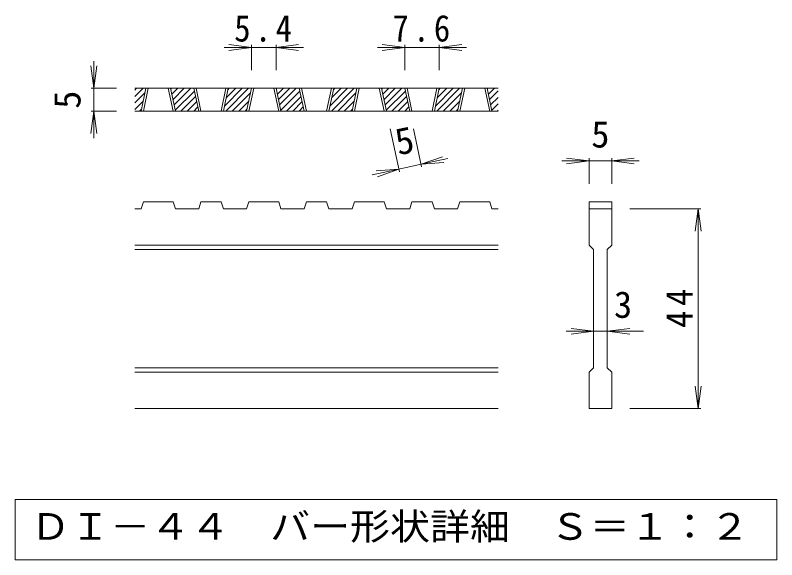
# Model space of a CAD drawing. Units: millimetres on the paper, enlarged 5 times, with parts at other scales. Extents: x -1338 to 1340, y -985 to 867.
# Drawn here: x -1337.5 to -918.3, y -837.5 to -537.8 of the extents above; entities that cross this region are included whole.
import ezdxf
from ezdxf.enums import TextEntityAlignment as Align

# ---------------------------------------------------------------- set-up
doc = ezdxf.new("R2010")
doc.units = ezdxf.units.MM
doc.header["$LTSCALE"] = 5
doc.layers.add('D-0', color=3, linetype='Continuous', lineweight=9)
doc.layers.add('D-4', color=7, linetype='Continuous', lineweight=9)
doc.styles.add('ＭＳ ゴシック', font='')
doc.styles.get('ＭＳ ゴシック').set_extended_font_data('MS Gothic')

msp = doc.modelspace()

# ---------------------------------------------------------------- linework, layer by layer
at = {"layer": 'D-0'}
for p, q in [((-1271.673, -582.558), (-1267.14, -578.024)), ((-1271.673, -579.022), (-1270.675, -578.024)), ((-1071.673, -578.024), (-1271.673, -578.024)), ((-1268.234, -590.524), (-1265.559, -578.024)), ((-1266.984, -590.524), (-1264.309, -578.024)), ((-1253.234, -578.024), (-1250.559, -590.524)), ((-1251.984, -578.024), (-1249.309, -590.524)), ((-1251.899, -578.423), (-1251.5, -578.024)), ((-1251.276, -581.336), (-1247.964, -578.024)), ((-1250.653, -584.248), (-1244.429, -578.024)), ((-1250.029, -587.16), (-1240.893, -578.024)), ((-1236.526, -590.524), (-1239.201, -578.024)), ((-1235.276, -590.524), (-1237.951, -578.024)), ((-1221.526, -578.024), (-1224.201, -590.524)), ((-1220.276, -578.024), (-1222.951, -590.524)), ((-1222.364, -587.779), (-1212.609, -578.024)), ((-1221.574, -590.524), (-1209.074, -578.024)), ((-1221.401, -583.281), (-1216.145, -578.024)), ((-1220.439, -578.783), (-1219.68, -578.024)), ((-1210.168, -590.524), (-1207.493, -578.024)), ((-1208.918, -590.524), (-1206.243, -578.024)), ((-1195.168, -578.024), (-1192.493, -590.524)), ((-1193.918, -578.024), (-1191.243, -590.524)), ((-1193.833, -578.423), (-1193.434, -578.024)), ((-1193.21, -581.336), (-1189.898, -578.024)), ((-1192.587, -584.248), (-1186.363, -578.024)), ((-1191.963, -587.16), (-1182.827, -578.024)), ((-1178.46, -590.524), (-1181.135, -578.024)), ((-1177.21, -590.524), (-1179.885, -578.024)), ((-1163.46, -578.024), (-1166.135, -590.524)), ((-1162.21, -578.024), (-1164.885, -590.524)), ((-1164.298, -587.779), (-1154.543, -578.024)), ((-1163.508, -590.524), (-1151.008, -578.024)), ((-1163.335, -583.281), (-1158.079, -578.024)), ((-1162.373, -578.783), (-1161.614, -578.024)), ((-1152.102, -590.524), (-1149.427, -578.024)), ((-1150.852, -590.524), (-1148.177, -578.024)), ((-1137.102, -578.024), (-1134.427, -590.524)), ((-1135.852, -578.024), (-1133.177, -590.524)), ((-1135.767, -578.423), (-1135.368, -578.024)), ((-1135.144, -581.336), (-1131.832, -578.024)), ((-1134.521, -584.248), (-1128.297, -578.024)), ((-1133.897, -587.16), (-1124.761, -578.024)), ((-1120.394, -590.524), (-1123.069, -578.024)), ((-1119.144, -590.524), (-1121.819, -578.024)), ((-1105.394, -578.024), (-1108.069, -590.524)), ((-1104.144, -578.024), (-1106.819, -590.524)), ((-1106.232, -587.779), (-1096.477, -578.024)), ((-1105.442, -590.524), (-1092.941, -578.024)), ((-1105.269, -583.281), (-1100.013, -578.024)), ((-1104.307, -578.783), (-1103.548, -578.024)), ((-1094.036, -590.524), (-1091.361, -578.024)), ((-1092.786, -590.524), (-1090.111, -578.024)), ((-1079.036, -578.024), (-1076.361, -590.524)), ((-1077.786, -578.024), (-1075.111, -590.524)), ((-1077.701, -578.423), (-1077.302, -578.024)), ((-1077.078, -581.336), (-1073.766, -578.024)), ((-1271.673, -586.093), (-1266.092, -580.512)), ((-1249.406, -590.073), (-1238.876, -579.543)), ((-1246.322, -590.524), (-1238.253, -582.455)), ((-1218.038, -590.524), (-1208.026, -580.512)), ((-1191.34, -590.073), (-1180.81, -579.543)), ((-1188.256, -590.524), (-1180.187, -582.455)), ((-1159.972, -590.524), (-1149.96, -580.512)), ((-1133.274, -590.073), (-1122.744, -579.543)), ((-1130.19, -590.524), (-1122.121, -582.455)), ((-1101.906, -590.524), (-1091.894, -580.512)), ((-1076.454, -584.248), (-1071.673, -579.466)), ((-1271.673, -589.629), (-1267.054, -585.01)), ((-1242.787, -590.524), (-1237.63, -585.368)), ((-1214.503, -590.524), (-1208.988, -585.01)), ((-1184.721, -590.524), (-1179.564, -585.368)), ((-1156.437, -590.524), (-1150.922, -585.01)), ((-1126.655, -590.524), (-1121.498, -585.368)), ((-1098.371, -590.524), (-1092.856, -585.01)), ((-1075.831, -587.16), (-1071.673, -583.002)), ((-1075.208, -590.073), (-1071.673, -586.537)), ((-1071.673, -590.524), (-1271.673, -590.524)), ((-1269.033, -590.524), (-1268.017, -589.508)), ((-1239.251, -590.524), (-1237.007, -588.28)), ((-1210.967, -590.524), (-1209.951, -589.508)), ((-1181.185, -590.524), (-1178.941, -588.28)), ((-1152.901, -590.524), (-1151.885, -589.508)), ((-1123.119, -590.524), (-1120.875, -588.28)), ((-1094.835, -590.524), (-1093.819, -589.508)), ((-1072.124, -590.524), (-1071.673, -590.073)), ((-1268.234, -644.274), (-1266.984, -640.524)), ((-1250.559, -640.524), (-1266.984, -640.524)), ((-1250.559, -640.524), (-1249.309, -644.274)), ((-1236.526, -644.274), (-1235.276, -640.524)), ((-1224.201, -640.524), (-1235.276, -640.524)), ((-1224.201, -640.524), (-1222.951, -644.274)), ((-1210.168, -644.274), (-1208.918, -640.524)), ((-1192.493, -640.524), (-1208.918, -640.524)), ((-1191.243, -644.274), (-1192.493, -640.524)), ((-1178.46, -644.274), (-1177.21, -640.524)), ((-1166.135, -640.524), (-1177.21, -640.524)), ((-1166.135, -640.524), (-1164.885, -644.274)), ((-1152.102, -644.274), (-1150.852, -640.524)), ((-1150.852, -640.524), (-1134.427, -640.524)), ((-1133.177, -644.274), (-1134.427, -640.524)), ((-1120.394, -644.274), (-1119.144, -640.524)), ((-1108.069, -640.524), (-1119.144, -640.524)), ((-1108.069, -640.524), (-1106.819, -644.274)), ((-1094.036, -644.274), (-1092.786, -640.524)), ((-1092.786, -640.524), (-1076.361, -640.524)), ((-1075.111, -644.274), (-1076.361, -640.524)), ((-1021.673, -640.524), (-1009.173, -640.524)), ((-1021.673, -640.524), (-1021.673, -644.274)), ((-1009.173, -640.524), (-1009.173, -644.274)), ((-1268.234, -644.274), (-1271.673, -644.274)), ((-1236.526, -644.274), (-1249.309, -644.274)), ((-1210.168, -644.274), (-1222.951, -644.274)), ((-1178.46, -644.274), (-1191.243, -644.274)), ((-1152.102, -644.274), (-1164.885, -644.274)), ((-1120.394, -644.274), (-1133.177, -644.274)), ((-1094.036, -644.274), (-1106.819, -644.274)), ((-1071.673, -644.274), (-1075.111, -644.274)), ((-1021.673, -644.274), (-1009.173, -644.274)), ((-1021.673, -664.274), (-1021.673, -644.274)), ((-1009.173, -644.274), (-1009.173, -664.274)), ((-1071.673, -664.274), (-1271.673, -664.274)), ((-1021.673, -664.274), (-1019.173, -666.774)), ((-1011.673, -666.774), (-1009.173, -664.274)), ((-1071.673, -666.774), (-1271.673, -666.774)), ((-1019.173, -731.774), (-1019.173, -666.774)), ((-1011.673, -666.774), (-1011.673, -731.774)), ((-1071.673, -731.774), (-1271.673, -731.774)), ((-1011.673, -731.774), (-1009.173, -734.274)), ((-1071.673, -734.274), (-1271.673, -734.274)), ((-1009.173, -734.274), (-1009.173, -754.274)), ((-1071.673, -754.274), (-1271.673, -754.274)), ((-1009.173, -754.274), (-1021.673, -754.274))]:
    msp.add_line(p, q, dxfattribs=at)
msp.add_lwpolyline([(-1021.673, -754.274), (-1021.673, -734.274), (-1019.173, -731.774)], dxfattribs=at)
at = {"layer": 'D-0', "color": 7}
msp.add_lwpolyline([(-1337.5, -804.274), (-1337.5, -837.5), (-918.346, -837.5), (-918.346, -804.274)], close=True, dxfattribs=at)
at = {"layer": 'D-4'}
for p, q in [((-1207.493, -555.524), (-1222.493, -555.524)), ((-1207.493, -555.524), (-1219.886, -553.893)), ((-1207.493, -555.524), (-1219.886, -557.156)), ((-1207.493, -554.024), (-1207.493, -568.024)), ((-1193.918, -555.524), (-1207.493, -555.524)), ((-1193.918, -555.524), (-1181.525, -553.893)), ((-1193.918, -554.024), (-1193.918, -568.024)), ((-1193.918, -555.524), (-1181.525, -557.156)), ((-1193.918, -555.524), (-1178.918, -555.524)), ((-1123.069, -555.524), (-1138.069, -555.524)), ((-1123.069, -555.524), (-1135.462, -553.893)), ((-1123.069, -555.524), (-1135.462, -557.156)), ((-1123.069, -554.024), (-1123.069, -568.024)), ((-1104.144, -555.524), (-1123.069, -555.524)), ((-1104.144, -555.524), (-1091.751, -553.893)), ((-1104.144, -554.024), (-1104.144, -568.024)), ((-1104.144, -555.524), (-1091.751, -557.156)), ((-1104.144, -555.524), (-1089.144, -555.524)), ((-1294.173, -578.024), (-1295.804, -565.631)), ((-1294.173, -578.024), (-1294.173, -563.024)), ((-1294.173, -578.024), (-1292.541, -565.631)), ((-1295.673, -578.024), (-1281.673, -578.024)), ((-1294.173, -578.024), (-1294.173, -590.524)), ((-1294.173, -590.524), (-1295.804, -602.917)), ((-1295.673, -590.524), (-1281.673, -590.524)), ((-1294.173, -590.524), (-1292.541, -602.917)), ((-1294.173, -590.524), (-1294.173, -605.524)), ((-1126.026, -623.943), (-1131.085, -600.303)), ((-1113.803, -621.327), (-1118.302, -600.303)), ((-1114.117, -619.86), (-1102.339, -615.671)), ((-1114.117, -619.86), (-1126.34, -622.476)), ((-1114.117, -619.86), (-1099.449, -616.721)), ((-1114.117, -619.86), (-1101.656, -618.862)), ((-1021.673, -618.024), (-1036.673, -618.024)), ((-1021.673, -618.024), (-1034.066, -616.393)), ((-1021.673, -618.024), (-1034.066, -619.656)), ((-1021.673, -616.524), (-1021.673, -630.524)), ((-1009.173, -618.024), (-1021.673, -618.024)), ((-1009.173, -618.024), (-996.78, -616.393)), ((-1009.173, -616.524), (-1009.173, -630.524)), ((-1009.173, -618.024), (-996.78, -619.656)), ((-1009.173, -618.024), (-994.173, -618.024)), ((-1126.34, -622.476), (-1141.008, -625.615)), ((-1126.34, -622.476), (-1138.8, -623.474)), ((-1126.34, -622.476), (-1138.117, -626.665)), ((-960.173, -644.274), (-999.173, -644.274)), ((-961.673, -644.274), (-963.305, -656.667)), ((-961.673, -644.274), (-960.041, -656.667)), ((-961.673, -754.274), (-961.673, -644.274)), ((-1019.173, -711.774), (-1034.173, -711.774)), ((-1019.173, -711.774), (-1031.566, -710.143)), ((-1019.173, -711.774), (-1031.566, -713.406)), ((-1011.673, -711.774), (-1019.173, -711.774)), ((-1011.673, -711.774), (-999.28, -710.143)), ((-1011.673, -711.774), (-999.28, -713.406)), ((-1011.673, -711.774), (-991.673, -711.774)), ((-961.673, -754.274), (-963.305, -741.881)), ((-961.673, -754.274), (-960.041, -741.881)), ((-960.173, -754.274), (-999.173, -754.274))]:
    msp.add_line(p, q, dxfattribs=at)

# ---------------------------------------------------------------- texts
at = {"layer": 'D-0', "color": 2, "style": 'ＭＳ ゴシック', "width": 1.1}
msp.add_text('ＤＩ－４４\u3000バー形状詳細\u3000Ｓ＝１：２', height=14.66, dxfattribs=at).set_placement((-1329.173, -830.887), align=Align.BOTTOM_LEFT)
at = {"layer": 'D-4', "color": 2, "style": 'ＭＳ ゴシック'}
for rotation, p in [(90, (-1297.173, -589.274)), (12.079, (-1125.745, -619.281))]:
    msp.add_text('5', height=14.66, rotation=rotation, dxfattribs=at).set_placement(p, align=Align.BOTTOM_LEFT)
for s, p in [('5', (-1020.423, -615.024)), ('3', (-1007.923, -708.774))]:
    msp.add_text(s, height=14.66, dxfattribs=at).set_placement(p, align=Align.BOTTOM_LEFT)
at = {"layer": 'D-4', "color": 2, "char_height": 14.66, "attachment_point": 7, "style": 'ＭＳ ゴシック'}
for s, insert in [('\\T1.27;\\W0.9;5.4', (-1216.956, -552.524)), ('\\T1.27;\\W0.9;7.6', (-1129.857, -552.524))]:
    msp.add_mtext(s, dxfattribs=dict(at, insert=insert))
at = {"layer": 'D-4', "color": 2, "insert": (-964.673, -709.899), "char_height": 14.66, "attachment_point": 7, "rotation": 90, "style": 'ＭＳ ゴシック'}
msp.add_mtext('\\T1.27;\\W0.95;44', dxfattribs=at)

doc.saveas('drawing.dxf')
